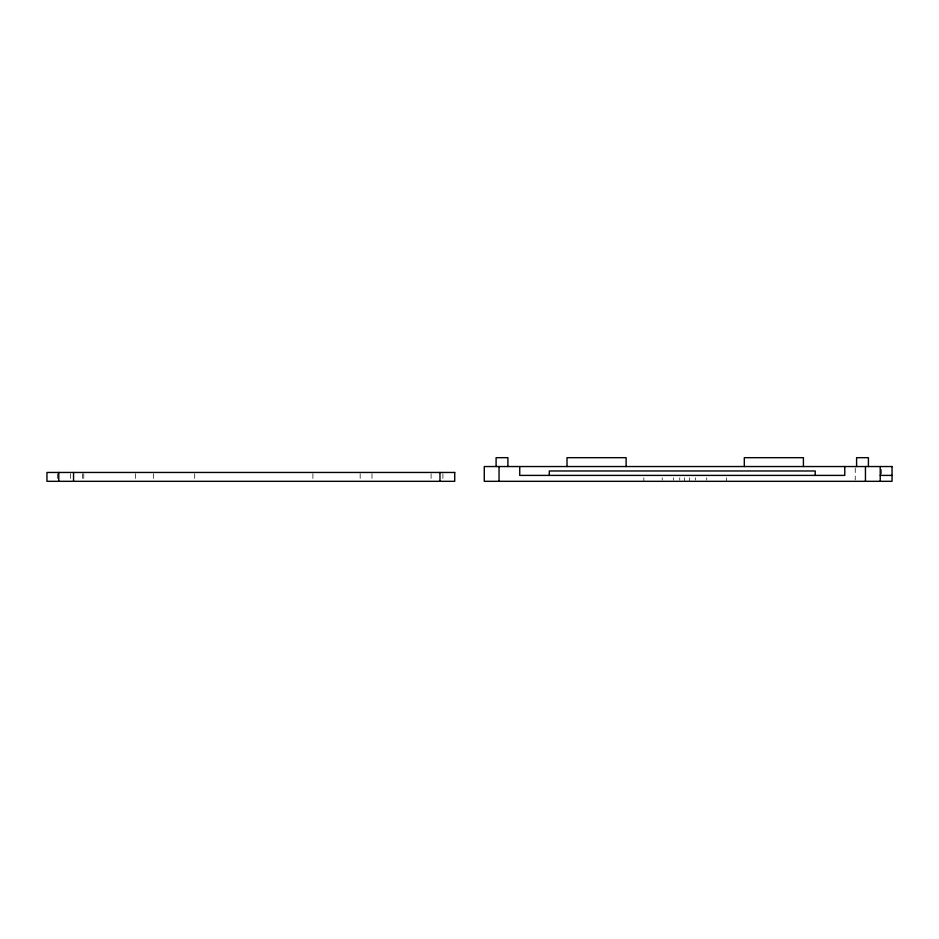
<?xml version="1.0" encoding="UTF-8"?>
<svg xmlns="http://www.w3.org/2000/svg" width="939" height="939" viewBox="0 0 939 939"><rect width="100%" height="100%" fill="white"/><g stroke="black" fill="none" stroke-linecap="round" stroke-linejoin="round"><path stroke-width="0.7" stroke-dasharray="4.7 3.52" d="M881.627 474.148L881.627 467.81M855.241 467.892L855.241 479.982M726.575 477.775L726.575 481.32M706.727 477.775L706.727 480.134M695.423 477.775L695.423 480.134M689.332 477.775L689.332 481.32M684.531 477.775L684.531 481.32M679.742 477.775L679.742 480.134M673.533 477.775L673.533 480.134M662.23 477.775L662.23 480.134M643.837 477.775L643.837 481.32M442.903 473.726L442.903 480.052M431.083 473.726L431.083 481.32M371.985 473.726L371.985 481.32M360.165 473.726L360.165 481.32M312.887 473.726L312.887 480.052M194.69 473.726L194.69 481.32M153.327 473.726L153.327 481.32M135.592 473.726L135.592 480.052M83.759 473.726L83.759 480.052M82.409 473.726L82.409 480.052M70.589 473.726L70.589 481.32M57.373 473.726L57.373 480.052"/><path stroke-width="1.41" d="M880.23 475.404L892.05 475.404M880.23 466.542L880.23 481.32M868.411 466.542L868.411 457.68L856.591 457.68L856.591 466.542M865.453 466.542L865.453 481.32M844.771 466.542L844.771 475.404L519.737 475.404L519.737 466.542M815.228 475.404L815.228 470.979L549.28 470.979L549.28 475.404M803.408 466.542L803.408 457.68L744.31 457.68L744.31 466.542M626.113 466.542L626.113 457.68L567.015 457.68L567.015 466.542M507.917 466.542L507.917 457.68L496.097 457.68L496.097 466.542M499.043 466.542L499.043 481.32M439.957 472.458L439.957 481.32M73.547 472.458L73.547 481.32M58.77 472.458L58.77 481.32M892.05 466.542L484.278 466.542L484.278 481.32L892.05 481.32L892.05 466.542M454.722 472.458L46.95 472.458L46.95 481.32L454.722 481.32L454.722 472.458"/></g></svg>
